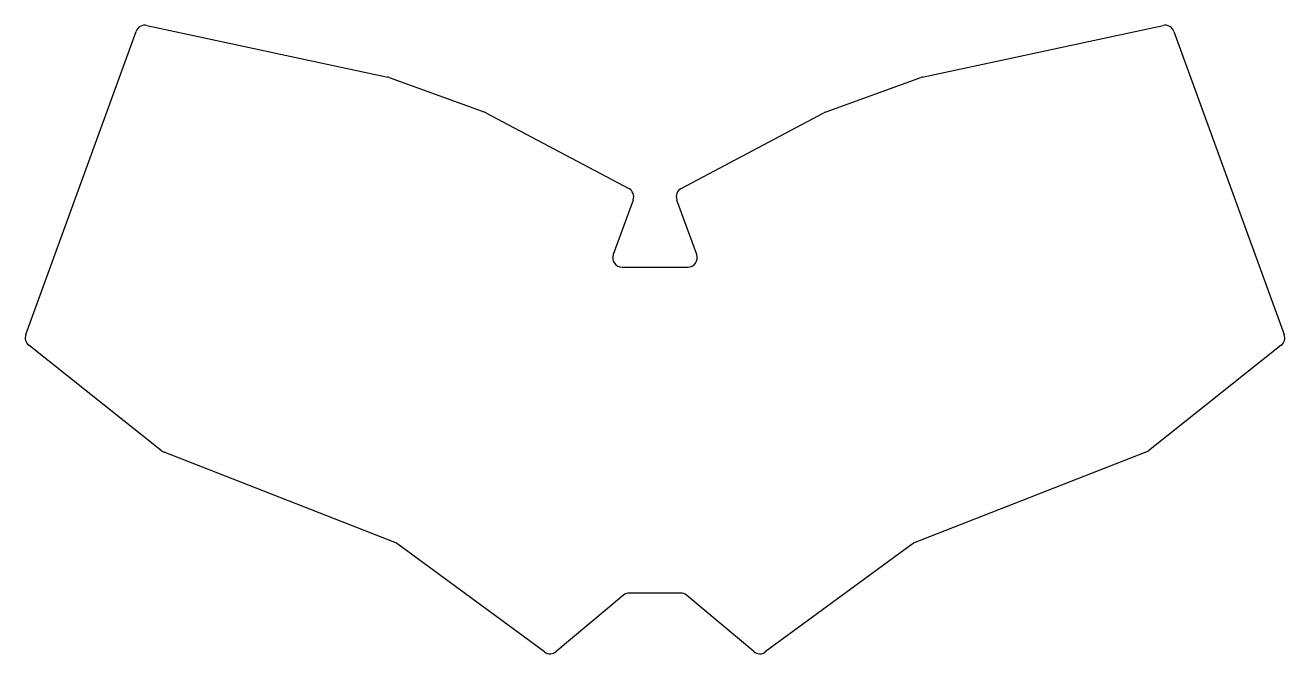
# Model space of a CAD drawing. Header units: millimetres. Extents: x 52 to 321, y -185 to -51.
import ezdxf

# ---------------------------------------------------------------- set-up
doc = ezdxf.new("R2010")
doc.units = ezdxf.units.MM

msp = doc.modelspace()

# ---------------------------------------------------------------- linework, layer by layer
for p, q in [((77.98, -51.01), (129.45, -62.04)), ((243.45, -62.04), (294.92, -51.01)), ((52.15, -116.95), (75.68, -52.28)), ((297.22, -52.28), (320.76, -116.95)), ((129.72, -62.11), (150.13, -69.54)), ((222.77, -69.54), (243.19, -62.11)), ((150.38, -69.65), (180.84, -85.79)), ((192.06, -85.79), (222.52, -69.65)), ((181.78, -88.24), (177.54, -99.89)), ((195.36, -99.89), (191.12, -88.24)), ((179.42, -102.57), (193.48, -102.57)), ((81.14, -141.7), (52.78, -119.2)), ((320.12, -119.2), (291.76, -141.7)), ((131.11, -161.36), (81.66, -142)), ((291.25, -142), (241.79, -161.36)), ((162.9, -184.62), (131.57, -161.61)), ((241.34, -161.61), (210, -184.62)), ((191.92, -172.05), (180.98, -172.05)), ((179.7, -172.52), (165.37, -184.54)), ((207.53, -184.54), (193.21, -172.52))]:
    msp.add_line(p, q)
for centre, start, end in [((77.56, -52.96), 77.9072, 160), ((295.34, -52.96), 20, 102.0928), ((129.03, -63.99), 70, 77.9072), ((243.87, -63.99), 102.0928, 110), ((149.45, -71.42), 62.0928, 70), ((223.46, -71.42), 110, 117.9072), ((179.9, -87.55), 340, 62.0928), ((193, -87.55), 117.9072, 200), ((179.42, -100.57), 160, 270), ((193.48, -100.57), 270, 20), ((54.03, -117.63), 160, 231.5651), ((318.88, -117.63), 308.435, 20), ((82.39, -140.14), 231.5651, 248.6172), ((290.52, -140.14), 291.3828, 308.435), ((130.38, -163.23), 53.7111, 68.6172), ((242.52, -163.23), 111.3828, 126.2889), ((180.98, -174.05), 90, 130), ((191.92, -174.05), 50, 90), ((164.08, -183.01), 233.7111, 310), ((208.82, -183.01), 230, 306.2889)]:
    msp.add_arc(centre, 2, start, end)

doc.saveas('drawing.dxf')
